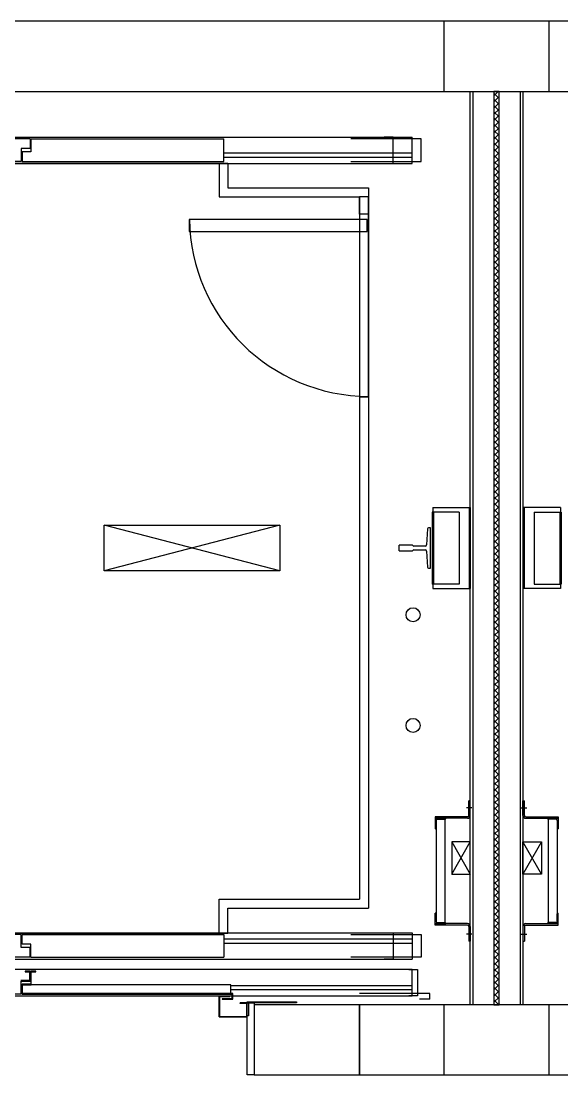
# Model space of a CAD drawing. Header units: inches. Extents: x 115261 to 122061, y 106823 to 110024.
# Drawn here: x 117306 to 118847, y 107024 to 110024 of the extents above; entities that cross this region are included whole.
import ezdxf

# ---------------------------------------------------------------- set-up
doc = ezdxf.new("R2010")
doc.units = ezdxf.units.IN
doc.header["$MEASUREMENT"] = 0
doc.layers.add('freecads.com', color=7, linetype='Continuous')

msp = doc.modelspace()

# ---------------------------------------------------------------- linework, layer by layer
at = {"layer": 'freecads.com'}
for p, q in [((121460.6, 110024), (115860.6, 110024)), ((118810.6, 110024), (118510.6, 110024)), ((118510.6, 110024), (118510.6, 109824)), ((118510.6, 110024), (118510.6, 109824)), ((118810.6, 110024), (118510.6, 110024)), ((118810.6, 109824), (118810.6, 110024)), ((118810.6, 109824), (118810.6, 110024)), ((115860.6, 109824), (121460.6, 109824)), ((118510.6, 109824), (118810.6, 109824)), ((118510.6, 109824), (118810.6, 109824)), ((118665.5, 109824), (118653.1, 109811.7)), ((118668.1, 109824), (118653.1, 109824)), ((118653.1, 109824), (118653.1, 107224)), ((118653.1, 109819.1), (118668.1, 109804.1)), ((118668.1, 109809), (118653.1, 109794)), ((118653.1, 109801.4), (118668.1, 109786.4)), ((118665.8, 109824), (118668.1, 109821.7)), ((118668.1, 107224), (118668.1, 109824)), ((118668.1, 109791.3), (118653.1, 109776.3)), ((118653.1, 109783.7), (118668.1, 109768.7)), ((118668.1, 109773.6), (118653.1, 109758.6)), ((118653.1, 109766), (118668.1, 109751)), ((118668.1, 109755.9), (118653.1, 109740.9)), ((118653.1, 109748.3), (118668.1, 109733.3)), ((118668.1, 109738.3), (118653.1, 109723.3)), ((118653.1, 109730.7), (118668.1, 109715.7)), ((118668.1, 109720.6), (118653.1, 109705.6)), ((118653.1, 109713), (118668.1, 109698)), ((116220.6, 109694), (118420.6, 109694)), ((117332.1, 109689), (116757.1, 109689)), ((117332.1, 109689), (117332.1, 109661)), ((117334.1, 109689), (117334.1, 109652)), ((117334.1, 109689), (117884.1, 109689)), ((117884.1, 109624), (117884.1, 109689)), ((118445.6, 109689), (118245.6, 109689)), ((118365.6, 109694), (118340.6, 109694)), ((118365.6, 109619), (118365.6, 109694)), ((118420.6, 109619), (118420.6, 109694)), ((118445.6, 109624), (118445.6, 109689)), ((118668.1, 109702.9), (118653.1, 109687.9)), ((118653.1, 109695.3), (118668.1, 109680.3)), ((118668.1, 109685.2), (118653.1, 109670.2)), ((117332.1, 109661), (117307.1, 109661)), ((117307.1, 109661), (117307.1, 109624)), ((117334.1, 109652), (117309.1, 109652)), ((117309.1, 109652), (117309.1, 109624)), ((118653.1, 109677.6), (118668.1, 109662.6)), ((118668.1, 109667.6), (118653.1, 109652.6)), ((118653.1, 109660), (118668.1, 109645)), ((117307.1, 109624), (116757.1, 109624)), ((116770.6, 109620), (117870.6, 109620)), ((117309.1, 109624), (117884.1, 109624)), ((117870.6, 109620), (117870.6, 109524)), ((117870.6, 109620), (117895.6, 109620)), ((117884.1, 109649), (118420.6, 109649)), ((117884.1, 109637), (118420.6, 109637)), ((117895.6, 109620), (117895.6, 109549)), ((118245.6, 109624), (118445.6, 109624)), ((118668.1, 109649.9), (118653.1, 109634.9)), ((118653.1, 109642.3), (118668.1, 109627.3)), ((118668.1, 109632.2), (118653.1, 109617.2)), ((118653.1, 109624.6), (118668.1, 109609.6)), ((116220.6, 109619), (118420.6, 109619)), ((118340.6, 109619), (118365.6, 109619)), ((118668.1, 109614.5), (118653.1, 109599.5)), ((118653.1, 109606.9), (118668.1, 109591.9)), ((118668.1, 109596.8), (118653.1, 109581.8)), ((118653.1, 109589.2), (118668.1, 109574.2)), ((118668.1, 109579.2), (118653.1, 109564.2)), ((118653.1, 109571.6), (118668.1, 109556.6)), ((118668.1, 109561.5), (118653.1, 109546.5)), ((117895.6, 109549), (118295.6, 109549)), ((118295.6, 109549), (118295.6, 107499)), ((118653.1, 109553.9), (118668.1, 109538.9)), ((118668.1, 109543.8), (118653.1, 109528.8)), ((118653.1, 109536.2), (118668.1, 109521.2)), ((117870.6, 109524), (118270.6, 109524)), ((118270.6, 109524), (118270.6, 107524)), ((118295.8, 109524), (118270.6, 109524)), ((118270.6, 109474), (118270.6, 109524)), ((118295.8, 109474), (118295.8, 109524)), ((118668.1, 109526.1), (118653.1, 109511.1)), ((118653.1, 109518.5), (118668.1, 109503.5)), ((118668.1, 109508.5), (118653.1, 109493.5)), ((118653.1, 109500.9), (118668.1, 109485.9)), ((118295.8, 109474), (118270.6, 109474)), ((118668.1, 109490.8), (118653.1, 109475.8)), ((118653.1, 109483.2), (118668.1, 109468.2)), ((118668.1, 109473.1), (118653.1, 109458.1)), ((118653.1, 109465.5), (118668.1, 109450.5)), ((118668.1, 109455.4), (118653.1, 109440.4)), ((118653.1, 109447.8), (118668.1, 109432.8)), ((118668.1, 109437.7), (118653.1, 109422.7)), ((118653.1, 109430.1), (118668.1, 109415.1)), ((118668.1, 109420.1), (118653.1, 109405.1)), ((118653.1, 109412.5), (118668.1, 109397.5)), ((118668.1, 109402.4), (118653.1, 109387.4)), ((118653.1, 109394.8), (118668.1, 109379.8)), ((118668.1, 109384.7), (118653.1, 109369.7)), ((118653.1, 109377.1), (118668.1, 109362.1)), ((118668.1, 109367), (118653.1, 109352)), ((118653.1, 109359.4), (118668.1, 109344.4)), ((118668.1, 109349.4), (118653.1, 109334.4)), ((118653.1, 109341.8), (118668.1, 109326.8)), ((118668.1, 109331.7), (118653.1, 109316.7)), ((118653.1, 109324.1), (118668.1, 109309.1)), ((118668.1, 109314), (118653.1, 109299)), ((118653.1, 109306.4), (118668.1, 109291.4)), ((118668.1, 109296.3), (118653.1, 109281.3)), ((118653.1, 109288.7), (118668.1, 109273.7)), ((118668.1, 109278.6), (118653.1, 109263.6)), ((118653.1, 109271), (118668.1, 109256)), ((118668.1, 109261), (118653.1, 109246)), ((118653.1, 109253.4), (118668.1, 109238.4)), ((118668.1, 109243.3), (118653.1, 109228.3)), ((118653.1, 109235.7), (118668.1, 109220.7)), ((118668.1, 109225.6), (118653.1, 109210.6)), ((118653.1, 109218), (118668.1, 109203)), ((118668.1, 109207.9), (118653.1, 109192.9)), ((118653.1, 109200.3), (118668.1, 109185.3)), ((118668.1, 109190.3), (118653.1, 109175.3)), ((118653.1, 109182.7), (118668.1, 109167.7)), ((118668.1, 109172.6), (118653.1, 109157.6)), ((118653.1, 109165), (118668.1, 109150)), ((118668.1, 109154.9), (118653.1, 109139.9)), ((118653.1, 109147.3), (118668.1, 109132.3)), ((118668.1, 109137.2), (118653.1, 109122.2)), ((118653.1, 109129.6), (118668.1, 109114.6)), ((118668.1, 109119.5), (118653.1, 109104.5)), ((118653.1, 109111.9), (118668.1, 109096.9)), ((118668.1, 109101.9), (118653.1, 109086.9)), ((118653.1, 109094.3), (118668.1, 109079.3)), ((118668.1, 109084.2), (118653.1, 109069.2)), ((118653.1, 109076.6), (118668.1, 109061.6)), ((118668.1, 109066.5), (118653.1, 109051.5)), ((118653.1, 109058.9), (118668.1, 109043.9)), ((118668.1, 109048.8), (118653.1, 109033.8)), ((118653.1, 109041.2), (118668.1, 109026.2)), ((118668.1, 109031.2), (118653.1, 109016.2)), ((118653.1, 109023.6), (118668.1, 109008.6)), ((118668.1, 109013.5), (118653.1, 108998.5)), ((118653.1, 109005.9), (118668.1, 108990.9)), ((118668.1, 108995.8), (118653.1, 108980.8)), ((118653.1, 108988.2), (118668.1, 108973.2)), ((118668.1, 108978.1), (118653.1, 108963.1)), ((118653.1, 108970.5), (118668.1, 108955.5)), ((118668.1, 108960.4), (118653.1, 108945.4)), ((118295.8, 108954), (118270.6, 108954)), ((118653.1, 108952.8), (118668.1, 108937.8)), ((118668.1, 108942.8), (118653.1, 108927.8)), ((118653.1, 108935.2), (118668.1, 108920.2)), ((118668.1, 108925.1), (118653.1, 108910.1)), ((118653.1, 108917.5), (118668.1, 108902.5)), ((118668.1, 108907.4), (118653.1, 108892.4)), ((118653.1, 108899.8), (118668.1, 108884.8)), ((118668.1, 108889.7), (118653.1, 108874.7)), ((118653.1, 108882.1), (118668.1, 108867.1)), ((118668.1, 108872.1), (118653.1, 108857.1)), ((118653.1, 108864.5), (118668.1, 108849.5)), ((118668.1, 108854.4), (118653.1, 108839.4)), ((118653.1, 108846.8), (118668.1, 108831.8)), ((118668.1, 108836.7), (118653.1, 108821.7)), ((118653.1, 108829.1), (118668.1, 108814.1)), ((118668.1, 108819), (118653.1, 108804)), ((118653.1, 108811.4), (118668.1, 108796.4)), ((118668.1, 108801.3), (118653.1, 108786.3)), ((118653.1, 108793.7), (118668.1, 108778.7)), ((118668.1, 108783.7), (118653.1, 108768.7)), ((118653.1, 108776.1), (118668.1, 108761.1)), ((118668.1, 108766), (118653.1, 108751)), ((118653.1, 108758.4), (118668.1, 108743.4)), ((118668.1, 108748.3), (118653.1, 108733.3)), ((118653.1, 108740.7), (118668.1, 108725.7)), ((118668.1, 108730.6), (118653.1, 108715.6)), ((118653.1, 108723), (118668.1, 108708)), ((118668.1, 108713), (118653.1, 108698)), ((118653.1, 108705.4), (118668.1, 108690.4)), ((118668.1, 108695.3), (118653.1, 108680.3)), ((118653.1, 108687.7), (118668.1, 108672.7)), ((118668.1, 108677.6), (118653.1, 108662.6)), ((118653.1, 108670), (118668.1, 108655)), ((118478.6, 108639), (118551.1, 108639)), ((118478.6, 108639), (118478.6, 108626.5)), ((118551.1, 108639), (118585.6, 108639)), ((118582.1, 108639), (118582.1, 108409)), ((118585.6, 108639), (118585.6, 108409)), ((118668.1, 108659.9), (118653.1, 108644.9)), ((118653.1, 108652.3), (118668.1, 108637.3)), ((118668.1, 108642.2), (118653.1, 108627.2)), ((118653.1, 108634.7), (118668.1, 108619.7)), ((118770.1, 108639), (118735.6, 108639)), ((118735.6, 108639), (118735.6, 108409)), ((118739.1, 108639), (118739.1, 108409)), ((118842.6, 108639), (118770.1, 108639)), ((118842.6, 108639), (118842.6, 108626.5)), ((118477.1, 108626.5), (118477.1, 108421.5)), ((118482.1, 108626.5), (118477.1, 108626.5)), ((118480.6, 108626.5), (118480.6, 108421.5)), ((118486.6, 108626.5), (118480.6, 108626.5)), ((118554.1, 108626.5), (118486.6, 108626.5)), ((118554.1, 108626.5), (118554.1, 108421.5)), ((118668.1, 108624.6), (118653.1, 108609.6)), ((118653.1, 108617), (118668.1, 108602)), ((118668.1, 108606.9), (118653.1, 108591.9)), ((118767.1, 108626.5), (118767.1, 108421.5)), ((118767.1, 108626.5), (118834.6, 108626.5)), ((118834.6, 108626.5), (118840.6, 108626.5)), ((118839.1, 108626.5), (118844.1, 108626.5)), ((118840.6, 108626.5), (118840.6, 108421.5)), ((118844.1, 108626.5), (118844.1, 108421.5)), ((118464, 108578.3), (118461.3, 108532.7)), ((118464, 108578.3), (118461.3, 108532.7)), ((118472.1, 108581), (118467, 108581)), ((118472.1, 108581), (118467, 108581)), ((118472.1, 108467), (118472.1, 108581)), ((118472.1, 108467), (118472.1, 108581)), ((118653.1, 108599.3), (118668.1, 108584.3)), ((118668.1, 108589.2), (118653.1, 108574.2)), ((118653.1, 108581.6), (118668.1, 108566.6)), ((118668.1, 108571.5), (118653.1, 108556.5)), ((118653.1, 108563.9), (118668.1, 108548.9)), ((118668.1, 108553.9), (118653.1, 108538.9)), ((118653.1, 108546.3), (118668.1, 108531.3)), ((118421.1, 108532), (118383.1, 108532)), ((118421.1, 108532), (118383.1, 108532)), ((118383.1, 108516.1), (118383.1, 108532)), ((118383.1, 108516.1), (118421.1, 108516.1)), ((118383.1, 108516.1), (118421.1, 108516.1)), ((118457.3, 108529), (118425, 108529)), ((118457.3, 108529), (118425, 108529)), ((118425, 108519), (118457.3, 108519)), ((118425, 108519), (118457.3, 108519)), ((118461.3, 108515.4), (118464, 108469.8)), ((118461.3, 108515.4), (118464, 108469.8)), ((118668.1, 108536.2), (118653.1, 108521.2)), ((118653.1, 108528.6), (118668.1, 108513.6)), ((118668.1, 108518.5), (118653.1, 108503.5)), ((118653.1, 108510.9), (118668.1, 108495.9)), ((118668.1, 108500.8), (118653.1, 108485.8)), ((118653.1, 108493.2), (118668.1, 108478.2)), ((118668.1, 108483.1), (118653.1, 108468.1)), ((118467, 108467), (118472.1, 108467)), ((118467, 108467), (118472.1, 108467)), ((118653.1, 108475.6), (118668.1, 108460.6)), ((118668.1, 108465.5), (118653.1, 108450.5)), ((118653.1, 108457.9), (118668.1, 108442.9)), ((118482.1, 108421.5), (118477.1, 108421.5)), ((118478.6, 108421.5), (118478.6, 108409)), ((118486.6, 108421.5), (118480.6, 108421.5)), ((118554.1, 108421.5), (118486.6, 108421.5)), ((118668.1, 108447.8), (118653.1, 108432.8)), ((118653.1, 108440.2), (118668.1, 108425.2)), ((118668.1, 108430.1), (118653.1, 108415.1)), ((118653.1, 108422.5), (118668.1, 108407.5)), ((118767.1, 108421.5), (118834.6, 108421.5)), ((118834.6, 108421.5), (118840.6, 108421.5)), ((118839.1, 108421.5), (118844.1, 108421.5)), ((118842.6, 108421.5), (118842.6, 108409)), ((118478.6, 108409), (118551.1, 108409)), ((118551.1, 108409), (118585.6, 108409)), ((118668.1, 108412.4), (118653.1, 108397.4)), ((118653.1, 108404.8), (118668.1, 108389.8)), ((118668.1, 108394.8), (118653.1, 108379.8)), ((118770.1, 108409), (118735.6, 108409)), ((118842.6, 108409), (118770.1, 108409)), ((118653.1, 108387.2), (118668.1, 108372.2)), ((118668.1, 108377.1), (118653.1, 108362.1)), ((118653.1, 108369.5), (118668.1, 108354.5)), ((118668.1, 108359.4), (118653.1, 108344.4)), ((118653.1, 108351.8), (118668.1, 108336.8)), ((118668.1, 108341.7), (118653.1, 108326.7)), ((118653.1, 108334.1), (118668.1, 108319.1)), ((118668.1, 108324.1), (118653.1, 108309.1)), ((118653.1, 108316.5), (118668.1, 108301.5)), ((118668.1, 108306.4), (118653.1, 108291.4)), ((118653.1, 108298.8), (118668.1, 108283.8)), ((118668.1, 108288.7), (118653.1, 108273.7)), ((118653.1, 108281.1), (118668.1, 108266.1)), ((118668.1, 108271), (118653.1, 108256)), ((118653.1, 108263.4), (118668.1, 108248.4)), ((118668.1, 108253.3), (118653.1, 108238.3)), ((118653.1, 108245.7), (118668.1, 108230.7)), ((118668.1, 108235.7), (118653.1, 108220.7)), ((118653.1, 108228.1), (118668.1, 108213.1)), ((118668.1, 108218), (118653.1, 108203)), ((118653.1, 108210.4), (118668.1, 108195.4)), ((118668.1, 108200.3), (118653.1, 108185.3)), ((118653.1, 108192.7), (118668.1, 108177.7)), ((118668.1, 108182.6), (118653.1, 108167.6)), ((118653.1, 108175), (118668.1, 108160)), ((118668.1, 108165), (118653.1, 108150)), ((118653.1, 108157.4), (118668.1, 108142.4)), ((118668.1, 108147.3), (118653.1, 108132.3)), ((118653.1, 108139.7), (118668.1, 108124.7)), ((118668.1, 108129.6), (118653.1, 108114.6)), ((118653.1, 108122), (118668.1, 108107)), ((118668.1, 108111.9), (118653.1, 108096.9)), ((118653.1, 108104.3), (118668.1, 108089.3)), ((118668.1, 108094.2), (118653.1, 108079.2)), ((118653.1, 108086.6), (118668.1, 108071.6)), ((118668.1, 108076.6), (118653.1, 108061.6)), ((118653.1, 108069), (118668.1, 108054)), ((118668.1, 108058.9), (118653.1, 108043.9)), ((118653.1, 108051.3), (118668.1, 108036.3)), ((118668.1, 108041.2), (118653.1, 108026.2)), ((118653.1, 108033.6), (118668.1, 108018.6)), ((118668.1, 108023.5), (118653.1, 108008.5)), ((118653.1, 108015.9), (118668.1, 108000.9)), ((118668.1, 108005.9), (118653.1, 107990.9)), ((118653.1, 107998.3), (118668.1, 107983.3)), ((118668.1, 107988.2), (118653.1, 107973.2)), ((118653.1, 107980.6), (118668.1, 107965.6)), ((118668.1, 107970.5), (118653.1, 107955.5)), ((118653.1, 107962.9), (118668.1, 107947.9)), ((118668.1, 107952.8), (118653.1, 107937.8)), ((118653.1, 107945.2), (118668.1, 107930.2)), ((118668.1, 107935.1), (118653.1, 107920.1)), ((118653.1, 107927.5), (118668.1, 107912.5)), ((118668.1, 107917.5), (118653.1, 107902.5)), ((118653.1, 107909.9), (118668.1, 107894.9)), ((118668.1, 107899.8), (118653.1, 107884.8)), ((118653.1, 107892.2), (118668.1, 107877.2)), ((118668.1, 107882.1), (118653.1, 107867.1)), ((118653.1, 107874.5), (118668.1, 107859.5)), ((118668.1, 107864.4), (118653.1, 107849.4)), ((118653.1, 107856.8), (118668.1, 107841.8)), ((118668.1, 107846.8), (118653.1, 107831.8)), ((118653.1, 107839.2), (118668.1, 107824.2)), ((118668.1, 107829.1), (118653.1, 107814.1)), ((118653.1, 107821.5), (118668.1, 107806.5)), ((118581.6, 107762.7), (118581.6, 107804.7)), ((118585.6, 107804.7), (118581.6, 107804.7)), ((118585.6, 107762.7), (118585.6, 107804.7)), ((118668.1, 107811.4), (118653.1, 107796.4)), ((118653.1, 107803.8), (118668.1, 107788.8)), ((118668.1, 107793.7), (118653.1, 107778.7)), ((118735.6, 107762.7), (118735.6, 107804.7)), ((118735.6, 107804.7), (118739.6, 107804.7)), ((118739.6, 107762.7), (118739.6, 107804.7)), ((118590.3, 107784.7), (118574.5, 107784.7)), ((118653.1, 107786.1), (118668.1, 107771.1)), ((118668.1, 107776), (118653.1, 107761)), ((118653.1, 107768.4), (118668.1, 107753.4)), ((118731, 107784.7), (118746.7, 107784.7)), ((118577.6, 107758.7), (118485.6, 107758.7)), ((118485.6, 107758.7), (118485.6, 107754.7)), ((118485.6, 107754.7), (118485.6, 107724.7)), ((118485.6, 107754.7), (118515.6, 107754.7)), ((118577.6, 107754.7), (118485.6, 107754.7)), ((118488.6, 107748.7), (118488.6, 107726.7)), ((118488.6, 107748.7), (118488.6, 107460.7)), ((118491.6, 107751.7), (118513.6, 107751.7)), ((118513.6, 107751.7), (118513.6, 107457.7)), ((118515.6, 107754.7), (118515.6, 107753.7)), ((118668.1, 107758.4), (118653.1, 107743.4)), ((118653.1, 107750.8), (118668.1, 107735.8)), ((118668.1, 107740.7), (118653.1, 107725.7)), ((118653.1, 107733.1), (118668.1, 107718.1)), ((118743.6, 107758.7), (118835.6, 107758.7)), ((118743.6, 107754.7), (118835.6, 107754.7)), ((118835.6, 107754.7), (118805.6, 107754.7)), ((118805.6, 107754.7), (118805.6, 107753.7)), ((118829.6, 107751.7), (118807.6, 107751.7)), ((118807.6, 107751.7), (118807.6, 107457.7)), ((118832.6, 107748.7), (118832.6, 107726.7)), ((118832.6, 107748.7), (118832.6, 107460.7)), ((118835.6, 107758.7), (118835.6, 107754.7)), ((118835.6, 107754.7), (118835.6, 107724.7)), ((118486.6, 107724.7), (118485.6, 107724.7)), ((118668.1, 107723), (118653.1, 107708)), ((118653.1, 107715.4), (118668.1, 107700.4)), ((118668.1, 107705.3), (118653.1, 107690.3)), ((118834.6, 107724.7), (118835.6, 107724.7)), ((118585.6, 107687.6), (118532.8, 107687.6)), ((118532.8, 107687.6), (118532.8, 107595.1)), ((118532.8, 107595.1), (118585.6, 107687.6)), ((118532.8, 107687.6), (118585.6, 107595.1)), ((118585.6, 107595.1), (118585.6, 107687.6)), ((118653.1, 107697.7), (118668.1, 107682.7)), ((118668.1, 107687.7), (118653.1, 107672.7)), ((118653.1, 107680.1), (118668.1, 107665.1)), ((118735.6, 107595.1), (118735.6, 107687.6)), ((118735.6, 107687.6), (118788.4, 107687.6)), ((118788.4, 107595.1), (118735.6, 107687.6)), ((118788.4, 107687.6), (118735.6, 107595.1)), ((118788.4, 107687.6), (118788.4, 107595.1)), ((118668.1, 107670), (118653.1, 107655)), ((118653.1, 107662.4), (118668.1, 107647.4)), ((118668.1, 107652.3), (118653.1, 107637.3)), ((118653.1, 107644.7), (118668.1, 107629.7)), ((118668.1, 107634.6), (118653.1, 107619.6)), ((118653.1, 107627), (118668.1, 107612)), ((118668.1, 107616.9), (118653.1, 107601.9)), ((118532.8, 107595.1), (118585.6, 107595.1)), ((118653.1, 107609.3), (118668.1, 107594.3)), ((118668.1, 107599.3), (118653.1, 107584.3)), ((118653.1, 107591.7), (118668.1, 107576.7)), ((118668.1, 107581.6), (118653.1, 107566.6)), ((118788.4, 107595.1), (118735.6, 107595.1)), ((118653.1, 107574), (118668.1, 107559)), ((118668.1, 107563.9), (118653.1, 107548.9)), ((118653.1, 107556.3), (118668.1, 107541.3)), ((117870.6, 107428), (117870.6, 107524)), ((117870.6, 107524), (118270.6, 107524)), ((118668.1, 107546.2), (118653.1, 107531.2)), ((118653.1, 107538.6), (118668.1, 107523.6)), ((118668.1, 107528.6), (118653.1, 107513.6)), ((118653.1, 107521), (118668.1, 107506)), ((117895.6, 107428), (117895.6, 107499)), ((117895.6, 107499), (118295.6, 107499)), ((118668.1, 107510.9), (118653.1, 107495.9)), ((118653.1, 107503.3), (118668.1, 107488.3)), ((118668.1, 107493.2), (118653.1, 107478.2)), ((118485.6, 107454.7), (118485.6, 107484.7)), ((118486.6, 107484.7), (118485.6, 107484.7)), ((118488.6, 107460.7), (118488.6, 107482.7)), ((118653.1, 107485.6), (118668.1, 107470.6)), ((118668.1, 107475.5), (118653.1, 107460.5)), ((118653.1, 107467.9), (118668.1, 107452.9)), ((118832.6, 107460.7), (118832.6, 107482.7)), ((118834.6, 107484.7), (118835.6, 107484.7)), ((118835.6, 107454.7), (118835.6, 107484.7)), ((118485.6, 107454.7), (118515.6, 107454.7)), ((118577.6, 107454.7), (118485.6, 107454.7)), ((118485.6, 107450.7), (118485.6, 107454.7)), ((118577.6, 107450.7), (118485.6, 107450.7)), ((118491.6, 107457.7), (118513.6, 107457.7)), ((118515.6, 107454.7), (118515.6, 107455.7)), ((118581.6, 107446.7), (118581.6, 107404.7)), ((118585.6, 107446.7), (118585.6, 107404.7)), ((118668.1, 107457.8), (118653.1, 107442.8)), ((118653.1, 107450.2), (118668.1, 107435.2)), ((118668.1, 107440.2), (118653.1, 107425.2)), ((118653.1, 107432.6), (118668.1, 107417.6)), ((118735.6, 107446.7), (118735.6, 107404.7)), ((118739.6, 107446.7), (118739.6, 107404.7)), ((118743.6, 107454.7), (118835.6, 107454.7)), ((118743.6, 107450.7), (118835.6, 107450.7)), ((118805.6, 107454.7), (118805.6, 107455.7)), ((118835.6, 107454.7), (118805.6, 107454.7)), ((118829.6, 107457.7), (118807.6, 107457.7)), ((118835.6, 107450.7), (118835.6, 107454.7)), ((116220.6, 107429), (118420.6, 107429)), ((117307.1, 107424), (116757.1, 107424)), ((116770.6, 107428), (117870.6, 107428)), ((117307.1, 107387), (117307.1, 107424)), ((117309.1, 107424), (117884.1, 107424)), ((117309.1, 107396), (117309.1, 107424)), ((117870.6, 107428), (117895.6, 107428)), ((117884.1, 107424), (117884.1, 107359)), ((117884.1, 107411), (118420.6, 107411)), ((118245.6, 107424), (118445.6, 107424)), ((118340.6, 107429), (118365.6, 107429)), ((118365.6, 107429), (118365.6, 107354)), ((118420.6, 107429), (118420.6, 107354)), ((118445.6, 107424), (118445.6, 107359)), ((118590.3, 107424.7), (118574.5, 107424.7)), ((118585.6, 107404.7), (118581.6, 107404.7)), ((118668.1, 107422.5), (118653.1, 107407.5)), ((118653.1, 107414.9), (118668.1, 107399.9)), ((118668.1, 107404.8), (118653.1, 107389.8)), ((118731, 107424.7), (118746.7, 107424.7)), ((118735.6, 107404.7), (118739.6, 107404.7)), ((117332.1, 107387), (117307.1, 107387)), ((117334.1, 107396), (117309.1, 107396)), ((117332.1, 107359), (117332.1, 107387)), ((117334.1, 107359), (117334.1, 107396)), ((117884.1, 107399), (118420.6, 107399)), ((118653.1, 107397.2), (118668.1, 107382.2)), ((118668.1, 107387.1), (118653.1, 107372.1)), ((118653.1, 107379.5), (118668.1, 107364.5)), ((116220.6, 107354), (118420.6, 107354)), ((117332.1, 107359), (116757.1, 107359)), ((117334.1, 107359), (117884.1, 107359)), ((118445.6, 107359), (118245.6, 107359)), ((118365.6, 107354), (118340.6, 107354)), ((118668.1, 107369.5), (118653.1, 107354.5)), ((118653.1, 107361.9), (118668.1, 107346.9)), ((118668.1, 107351.8), (118653.1, 107336.8)), ((118653.1, 107344.2), (118668.1, 107329.2)), ((118420.6, 107324), (116220.6, 107324)), ((117332.1, 107319), (117318.1, 107319)), ((117318.1, 107319), (117318.1, 107317.5)), ((117318.1, 107317.5), (117330.6, 107317.5)), ((117330.6, 107317.5), (117330.6, 107292.5)), ((117332.1, 107291), (117332.1, 107319)), ((117348.1, 107319), (117334.1, 107319)), ((117334.1, 107319), (117334.1, 107282)), ((117335.6, 107280.5), (117335.6, 107317.5)), ((117335.6, 107317.5), (117348.1, 107317.5)), ((117348.1, 107317.5), (117348.1, 107319)), ((118410.6, 107324), (118435.6, 107324)), ((118420.6, 107249), (118420.6, 107324)), ((118435.6, 107324), (118435.6, 107249)), ((118668.1, 107334.1), (118653.1, 107319.1)), ((118653.1, 107326.5), (118668.1, 107311.5)), ((118668.1, 107316.4), (118653.1, 107301.4)), ((117330.6, 107292.5), (117305.6, 107292.5)), ((117307.1, 107254), (117307.1, 107291)), ((117307.1, 107291), (117332.1, 107291)), ((117334.1, 107282), (117309.1, 107282)), ((117309.1, 107282), (117309.1, 107254)), ((117310.6, 107255.5), (117310.6, 107280.5)), ((117310.6, 107280.5), (117335.6, 107280.5)), ((117310.6, 107255.5), (117310.6, 107280.5)), ((117904.1, 107280.5), (117335.6, 107280.5)), ((117904.1, 107255.5), (117904.1, 107280.5)), ((118653.1, 107308.8), (118668.1, 107293.8)), ((118668.1, 107298.7), (118653.1, 107283.7)), ((118653.1, 107291.1), (118668.1, 107276.1)), ((118668.1, 107281.1), (118653.1, 107266.1)), ((117307.1, 107254), (116733.6, 107254)), ((117309.1, 107254), (117907.6, 107254)), ((117909.1, 107255.5), (117310.6, 107255.5)), ((117904.1, 107279), (118420.6, 107279)), ((117904.1, 107267), (118420.6, 107267)), ((117907.6, 107241), (117907.6, 107254)), ((117909.1, 107239.5), (117909.1, 107255.5)), ((118470.6, 107255.5), (118270.6, 107255.5)), ((118470.6, 107239.5), (118470.6, 107255.5)), ((118653.1, 107273.5), (118668.1, 107258.5)), ((118668.1, 107263.4), (118653.1, 107248.4)), ((118653.1, 107255.8), (118668.1, 107240.8)), ((116220.6, 107249), (118420.6, 107249)), ((117870.6, 107189), (117870.6, 107249)), ((117870.6, 107249), (117900.6, 107249)), ((117870.6, 107249), (117900.6, 107249)), ((117870.6, 107189), (117870.6, 107249)), ((117872.1, 107247.5), (117900.6, 107247.5)), ((117872.1, 107190.5), (117872.1, 107247.5)), ((117872.1, 107190.5), (117872.1, 107247.5)), ((117872.1, 107247.5), (117900.6, 107247.5)), ((117907.6, 107241), (117879.1, 107241)), ((117879.1, 107241), (117879.1, 107239.5)), ((117879.1, 107239.5), (117909.1, 107239.5)), ((117900.6, 107247.5), (117900.6, 107249)), ((117900.6, 107247.5), (117900.6, 107249)), ((117950.6, 107229), (117930.6, 107229)), ((117930.6, 107227.5), (117930.6, 107229)), ((117950.6, 107229), (117930.6, 107229)), ((117930.6, 107227.5), (117930.6, 107229)), ((117949.1, 107227.5), (117930.6, 107227.5)), ((117949.1, 107227.5), (117930.6, 107227.5)), ((117949.1, 107190.5), (117949.1, 107227.5)), ((117949.1, 107190.5), (117949.1, 107227.5)), ((117950.6, 107192), (117950.6, 107232)), ((117950.6, 107232), (118090.6, 107232)), ((117950.6, 107024), (117950.6, 107229)), ((117950.6, 107229), (117970.6, 107229)), ((117950.6, 107189), (117950.6, 107229)), ((117950.6, 107189), (117950.6, 107229)), ((118090.6, 107229), (117953.6, 107229)), ((117953.6, 107229), (117953.6, 107192)), ((117970.6, 107229), (117970.6, 107024)), ((117970.6, 107224), (117970.6, 107024)), ((118270.6, 107224), (117970.6, 107224)), ((118090.6, 107232), (118090.6, 107229)), ((119050.6, 107224), (118270.6, 107224)), ((118270.6, 107224), (118270.6, 107024)), ((118270.6, 107024), (118270.6, 107224)), ((118435.6, 107249), (118410.6, 107249)), ((118470.6, 107239.5), (118440.6, 107239.5)), ((118810.6, 107224), (118510.6, 107224)), ((118510.6, 107224), (118510.6, 107024)), ((118668.1, 107245.7), (118653.1, 107230.7)), ((118653.1, 107238.1), (118667.2, 107224)), ((118653.1, 107224), (118668.1, 107224)), ((118668.1, 107228), (118664.1, 107224)), ((118810.6, 107024), (118810.6, 107224)), ((117872.1, 107190.5), (117949.1, 107190.5)), ((117872.1, 107190.5), (117949.1, 107190.5)), ((117953.6, 107192), (117950.6, 107192)), ((117870.6, 107189), (117950.6, 107189)), ((117870.6, 107189), (117950.6, 107189)), ((117970.6, 107024), (117950.6, 107024)), ((117970.6, 107024), (118270.6, 107024)), ((118270.6, 107024), (119050.6, 107024)), ((118510.6, 107024), (118810.6, 107024))]:
    msp.add_line(p, q, dxfattribs=at)
at = {"layer": 'freecads.com', "ltscale": 25}
for p, q in [((118043.1, 108589), (117543.1, 108459)), ((118043.1, 108459), (117543.1, 108589)), ((117543.1, 108459), (117543.1, 108589)), ((117543.1, 108589), (118043.1, 108589)), ((118043.1, 108589), (118043.1, 108459)), ((118043.1, 108459), (117543.1, 108459))]:
    msp.add_line(p, q, dxfattribs=at)
at = {"layer": 'freecads.com'}
for points in [[(118735.6, 107224), (118585.6, 107224), (118585.6, 109824), (118735.6, 109824)], [(118727.6, 107224), (118593.6, 107224), (118593.6, 109824), (118727.6, 109824)], [(118270.6, 108954), (118295.8, 108954), (118295.8, 109474), (118270.6, 109474)], [(117785.3, 109425), (118292.3, 109425), (118292.3, 109459.6), (117785.3, 109459.6)]]:
    msp.add_lwpolyline(points, close=True, dxfattribs=at)
for centre in [(118422.6, 108334), (118422.6, 108019)]:
    msp.add_circle(centre, 20, dxfattribs=at)
for centre, radius, start, end in [((118297.3, 109467.3), 511.6, 180.8646, 269.8258), ((118467, 108578), 3, 90, 175.3684), ((118467, 108578), 3, 90, 175.3684), ((118425, 108533), 4, 195.367, 270), ((118425, 108533), 4, 195.367, 270), ((118425, 108515), 4, 90, 164.633), ((118425, 108515), 4, 90, 164.633), ((118457.2, 108533), 4, 270, 356.9568), ((118457.2, 108533), 4, 270, 356.9568), ((118457.2, 108515), 4, 3.0432, 90), ((118457.2, 108515), 4, 3.0432, 90), ((118457.3, 108533), 4, 270, 355.3684), ((118457.3, 108533), 4, 270, 355.3684), ((118457.3, 108515), 4, 4.6316, 90), ((118457.3, 108515), 4, 4.6316, 90), ((118467, 108470), 3, 184.6316, 270), ((118467, 108470), 3, 184.6316, 270), ((118577.6, 107762.7), 8, 270, 0), ((118577.6, 107762.7), 4, 270, 0), ((118743.6, 107762.7), 8, 180, 270), ((118743.6, 107762.7), 4, 180, 270), ((118491.6, 107748.7), 3, 90, 180), ((118513.6, 107753.7), 2, 270, 0), ((118807.6, 107753.7), 2, 180, 270), ((118829.6, 107748.7), 3, 0, 90), ((118486.6, 107726.7), 2, 270, 0), ((118834.6, 107726.7), 2, 180, 270), ((118486.6, 107482.7), 2, 0, 90), ((118491.6, 107460.7), 3, 180, 270), ((118829.6, 107460.7), 3, 270, 0), ((118834.6, 107482.7), 2, 90, 180), ((118513.6, 107455.7), 2, 0, 90), ((118577.6, 107446.7), 8, 0, 90), ((118577.6, 107446.7), 4, 0, 90), ((118743.6, 107446.7), 8, 90, 180), ((118743.6, 107446.7), 4, 90, 180), ((118807.6, 107455.7), 2, 90, 180)]:
    msp.add_arc(centre, radius, start, end, dxfattribs=at)

doc.saveas('drawing.dxf')
